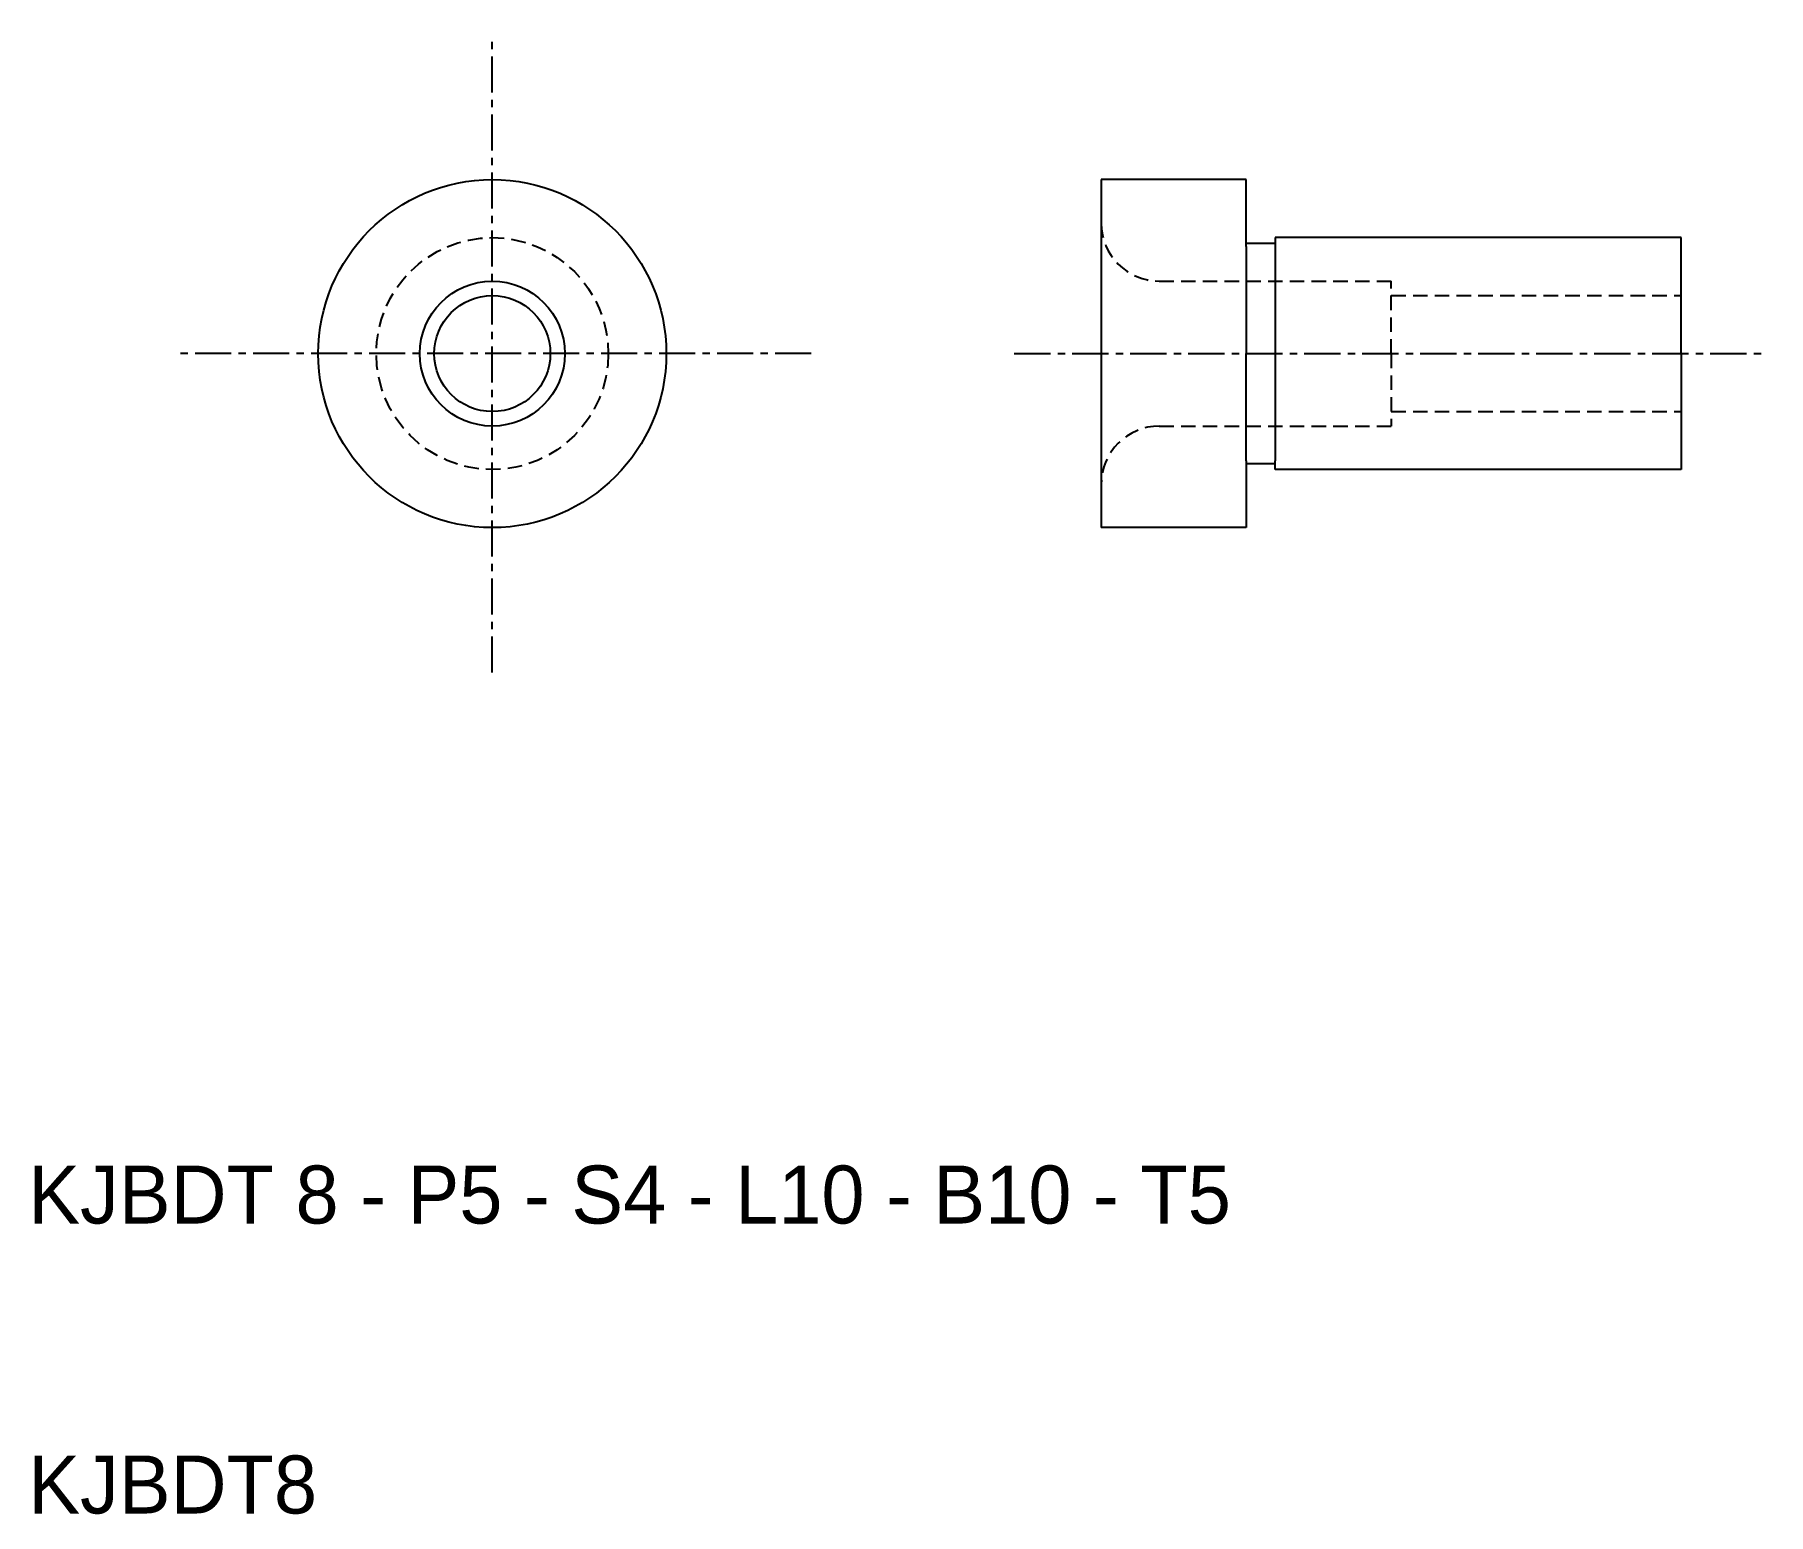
# Model space of a CAD drawing. Extents: x 10.2 to 70, y 10 to 61.
import ezdxf

# ---------------------------------------------------------------- set-up
doc = ezdxf.new("R2010")
doc.units = 0
doc.linetypes.add('CENTER', pattern=[2, 1.25, -0.25, 0.25, -0.25])
doc.linetypes.add('DASHED', pattern=[0.75, 0.5, -0.25])
doc.layers.get('0').update_dxf_attribs({"linetype": 'CONTINUOUS'})
doc.layers.add('CENTER', color=1, linetype='CENTER')

msp = doc.modelspace()

# ---------------------------------------------------------------- linework, layer by layer
at = {"color": 7, "linetype": 'CONTINUOUS'}
for p, q in [((47, 56), (47, 44)), ((52, 56), (47, 56)), ((52, 53.7), (52, 56)), ((67, 54), (53, 54)), ((53, 54), (53, 53.7)), ((67, 50), (67, 54)), ((53, 53.8), (52, 53.8)), ((52, 53.7), (52, 50)), ((53, 53.7), (53, 46.3)), ((52, 46.3), (52, 50)), ((67, 50), (67, 46)), ((52, 46.3), (52, 44)), ((53, 46.2), (52, 46.2)), ((53, 46), (53, 46.3)), ((67, 46), (53, 46)), ((52, 44), (47, 44))]:
    msp.add_line(p, q, dxfattribs=at)
at = {"color": 3, "linetype": 'DASHED'}
for p, q in [((49, 52.5), (57, 52.5)), ((57, 50), (57, 52.5)), ((57, 52), (67, 52)), ((57, 50), (57, 47.5)), ((57, 48), (67, 48)), ((49, 47.5), (57, 47.5))]:
    msp.add_line(p, q, dxfattribs=at)
at = {"color": 7, "linetype": 'CONTINUOUS'}
for radius in [6, 2.5, 2]:
    msp.add_circle((26, 50), radius, dxfattribs=at)
at = {"color": 3, "linetype": 'DASHED'}
msp.add_circle((26, 50), 4, dxfattribs=at)
for centre, start, end in [((49, 54.5), 180, 270), ((49, 45.5), 90, 180)]:
    msp.add_arc(centre, 2, start, end, dxfattribs=at)
at = {"layer": 'CENTER', "color": 1, "linetype": 'CENTER'}
for p, q in [((26, 39), (26, 61)), ((37, 50), (15, 50)), ((44, 50), (70, 50))]:
    msp.add_line(p, q, dxfattribs=at)

# ---------------------------------------------------------------- texts
at = {"color": 7, "linetype": 'CONTINUOUS'}
for s, p in [('KJBDT 8 - P5 - S4 - L10 - B10 - T5', (10, 20)), ('KJBDT8', (10, 10))]:
    msp.add_text(s, height=2, dxfattribs=at).set_placement(p)

doc.saveas('drawing.dxf')
